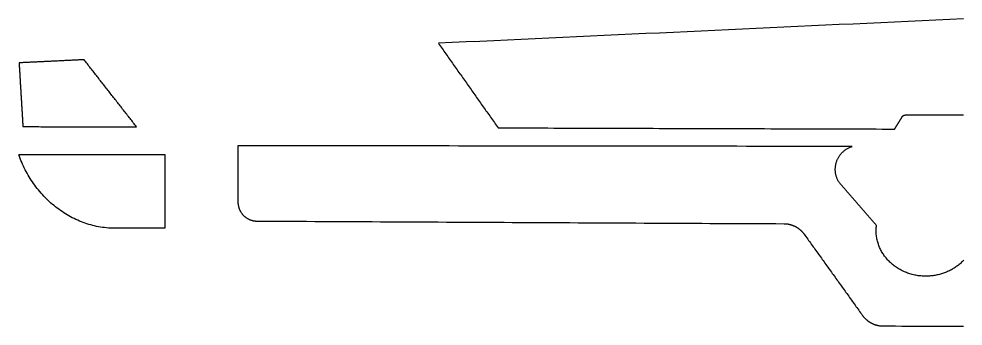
# Model space of a CAD drawing. Header units: metres. Extents: x 14 to 143, y -139 to -55.
# Drawn here: x 14.2 to 78.4, y -78.7 to -57.8 of the extents above; entities that cross this region are included whole.
import ezdxf

# ---------------------------------------------------------------- set-up
doc = ezdxf.new("R2010")
doc.units = ezdxf.units.M

msp = doc.modelspace()

# ---------------------------------------------------------------- linework, layer by layer
for points in [[(78.47203, -57.82183), (77.531468, -57.865518), (76.590906, -57.909206), (75.650344, -57.952894), (74.709782, -57.996582), (73.76922, -58.04027), (72.828658, -58.083958), (71.888096, -58.127646), (70.947534, -58.171334), (70.006972, -58.215022), (69.06641, -58.25871), (68.125848, -58.302398), (67.185286, -58.346086), (66.244724, -58.389774), (65.304162, -58.433462), (64.3636, -58.47715), (63.423038, -58.520838), (62.482476, -58.564526), (61.541914, -58.608214), (60.601352, -58.651902), (59.66079, -58.69559), (58.720228, -58.739278), (57.779666, -58.782966), (56.839104, -58.826654), (55.898542, -58.870342), (54.95798, -58.91403), (54.017418, -58.957718), (53.076856, -59.001406), (52.136294, -59.045094), (51.195732, -59.088782), (50.25517, -59.13247), (49.314608, -59.176158), (48.374046, -59.219846), (47.433484, -59.263534), (46.492922, -59.307222), (45.55236, -59.35091), (44.611798, -59.394598), (43.671236, -59.438286), (42.730674, -59.481974), (42.794174, -59.57189), (42.857674, -59.661806), (42.921174, -59.751722), (42.984674, -59.841638), (43.048174, -59.931554), (43.111674, -60.02147), (43.175174, -60.111386), (43.238674, -60.201302), (43.302174, -60.291218), (43.365674, -60.381134), (43.429174, -60.47105), (43.492674, -60.560966), (43.556174, -60.650882), (43.619674, -60.740798), (43.683174, -60.830714), (43.746674, -60.92063), (43.810174, -61.010546), (43.873674, -61.100462), (43.937174, -61.190378), (44.000674, -61.280294), (44.064174, -61.37021), (44.127674, -61.460126), (44.191174, -61.550042), (44.254674, -61.639958), (44.318174, -61.729874), (44.381674, -61.81979), (44.445174, -61.909706), (44.508674, -61.999622), (44.572174, -62.089538), (44.635674, -62.179454), (44.699174, -62.26937), (44.762674, -62.359286), (44.826174, -62.449202), (44.889674, -62.539118), (44.953174, -62.629034), (45.016674, -62.71895), (45.080174, -62.808866), (45.143674, -62.898782), (45.207174, -62.988698), (45.270674, -63.078614), (45.334174, -63.16853), (45.397674, -63.258446), (45.461174, -63.348362), (45.524674, -63.438278), (45.588174, -63.528194), (45.651674, -63.61811), (45.715174, -63.708026), (45.778674, -63.797942), (45.842174, -63.887858), (45.905674, -63.977774), (45.969174, -64.06769), (46.032674, -64.157606), (46.096174, -64.247522), (46.159674, -64.337438), (46.223174, -64.427354), (46.286674, -64.51727), (46.350174, -64.607186), (46.413674, -64.697102), (46.477174, -64.787018), (46.540674, -64.876934), (46.604174, -64.96685), (46.667674, -65.056766), (46.731174, -65.146682), (46.794674, -65.236598), (47.216314, -65.237868), (47.637954, -65.239138), (48.059594, -65.240408), (48.481234, -65.241678), (48.902874, -65.242948), (49.324514, -65.244218), (49.746154, -65.245488), (50.167794, -65.246758), (50.589434, -65.248028), (51.011074, -65.249298), (51.432714, -65.250568), (51.854354, -65.251838), (52.275994, -65.253108), (52.697634, -65.254378), (53.119274, -65.255648), (53.540914, -65.256918), (53.962554, -65.258188), (54.384194, -65.259458), (54.805834, -65.260728), (55.227474, -65.261998), (55.649114, -65.263268), (56.070754, -65.264538), (56.492394, -65.265808), (56.914034, -65.267078), (57.335674, -65.268348), (57.757314, -65.269618), (58.178954, -65.270888), (58.600594, -65.272158), (59.022234, -65.273428), (59.443874, -65.274698), (59.865514, -65.275968), (60.287154, -65.277238), (60.708794, -65.278508), (61.130434, -65.279778), (61.552074, -65.281048), (61.973714, -65.282318), (62.395354, -65.283588), (62.816994, -65.284858), (63.238634, -65.286128), (63.660274, -65.287398), (64.081914, -65.288668), (64.503554, -65.289938), (64.925194, -65.291208), (65.346834, -65.292478), (65.768474, -65.293748), (66.190114, -65.295018), (66.611754, -65.296288), (67.033394, -65.297558), (67.455034, -65.298828), (67.876674, -65.300098), (68.298314, -65.301368), (68.719954, -65.302638), (69.141594, -65.303908), (69.563234, -65.305178), (69.984874, -65.306448), (70.406514, -65.307718), (70.828154, -65.308988), (71.249794, -65.310258), (71.671434, -65.311528), (72.093074, -65.312798), (72.514714, -65.314068), (72.936354, -65.315338), (73.357994, -65.316608), (73.779634, -65.317878), (73.787762, -65.30467), (73.79589, -65.291462), (73.804018, -65.278254), (73.812146, -65.265046), (73.820274, -65.251838), (73.828402, -65.23863), (73.83653, -65.225422), (73.844658, -65.212214), (73.852786, -65.199006), (73.860914, -65.185798), (73.869042, -65.17259), (73.87717, -65.159382), (73.885298, -65.146174), (73.893426, -65.132966), (73.901554, -65.119758), (73.909682, -65.10655), (73.91781, -65.093342), (73.925938, -65.080134), (73.934066, -65.066926), (73.942194, -65.053718), (73.950322, -65.04051), (73.95845, -65.027302), (73.966578, -65.014094), (73.974706, -65.000886), (73.982834, -64.987678), (73.990962, -64.97447), (73.99909, -64.961262), (74.007218, -64.948054), (74.015346, -64.934846), (74.023474, -64.921638), (74.031602, -64.90843), (74.03973, -64.895222), (74.047858, -64.882014), (74.055986, -64.868806), (74.064114, -64.855598), (74.072242, -64.84239), (74.08037, -64.829182), (74.088498, -64.815974), (74.096626, -64.802766), (74.104754, -64.789558), (74.112882, -64.77635), (74.12101, -64.763142), (74.129138, -64.749934), (74.137266, -64.736726), (74.145394, -64.723518), (74.153522, -64.71031), (74.16165, -64.697102), (74.169778, -64.683894), (74.177906, -64.670686), (74.186034, -64.657478), (74.194162, -64.64427), (74.20229, -64.631062), (74.210418, -64.617854), (74.218546, -64.604646), (74.226674, -64.591438), (74.234802, -64.57823), (74.24293, -64.565022), (74.251058, -64.551814), (74.259186, -64.538606), (74.267314, -64.525398), (74.275442, -64.51219), (74.28357, -64.498982), (74.291698, -64.485774), (74.299826, -64.472566), (74.301858, -64.469264), (74.30389, -64.466216), (74.305922, -64.463168), (74.307954, -64.46012), (74.31024, -64.457072), (74.312526, -64.454024), (74.314812, -64.450976), (74.317098, -64.448182), (74.319384, -64.445388), (74.32167, -64.442594), (74.32421, -64.4398), (74.32675, -64.437006), (74.32929, -64.434212), (74.33183, -64.431672), (74.33437, -64.429132), (74.33691, -64.426592), (74.33945, -64.424052), (74.342244, -64.421512), (74.345038, -64.418972), (74.347832, -64.416686), (74.350626, -64.4144), (74.35342, -64.412114), (74.356214, -64.409828), (74.359262, -64.407542), (74.36231, -64.40551), (74.365358, -64.403478), (74.368406, -64.401446), (74.371454, -64.399414), (74.374502, -64.397382), (74.37755, -64.39535), (74.380598, -64.393572), (74.383646, -64.391794), (74.386948, -64.390016), (74.39025, -64.388238), (74.393552, -64.38646), (74.396854, -64.384936), (74.400156, -64.383412), (74.403458, -64.381888), (74.40676, -64.380364), (74.410062, -64.37884), (74.413364, -64.37757), (74.416666, -64.3763), (74.420222, -64.37503), (74.423778, -64.37376), (74.427334, -64.372744), (74.43089, -64.371728), (74.434446, -64.370712), (74.438002, -64.369696), (74.441558, -64.36868), (74.445114, -64.367918), (74.44867, -64.367156), (74.452226, -64.366394), (74.455782, -64.365632), (74.459338, -64.365124), (74.462894, -64.364616), (74.46645, -64.364108), (74.47026, -64.3636), (74.47407, -64.363092), (74.47788, -64.362838), (74.48169, -64.362584), (74.4855, -64.36233), (74.48931, -64.362076), (74.49312, -64.362076), (74.49693, -64.362076)], [(18.617692, -60.602114), (18.548604, -60.605416), (18.479516, -60.608718), (18.410428, -60.61202), (18.34134, -60.615322), (18.272252, -60.618624), (18.203164, -60.621926), (18.134076, -60.625228), (18.064988, -60.62853), (17.9959, -60.631832), (17.926812, -60.635134), (17.857724, -60.638436), (17.788636, -60.641738), (17.719548, -60.64504), (17.65046, -60.648342), (17.581372, -60.651644), (17.512284, -60.654946), (17.443196, -60.658248), (17.374108, -60.66155), (17.30502, -60.664852), (17.235932, -60.668154), (17.166844, -60.671456), (17.097756, -60.674758), (17.028668, -60.67806), (16.95958, -60.681362), (16.890492, -60.684664), (16.821404, -60.687966), (16.752316, -60.691268), (16.683228, -60.69457), (16.61414, -60.697872), (16.545052, -60.701174), (16.475964, -60.704476), (16.406876, -60.707778), (16.337788, -60.71108), (16.2687, -60.714382), (16.199612, -60.717684), (16.130524, -60.720986), (16.061436, -60.724288), (15.992348, -60.72759), (15.92326, -60.730892), (15.854172, -60.734194), (15.785084, -60.737496), (15.715996, -60.740798), (15.646908, -60.7441), (15.57782, -60.747402), (15.508732, -60.750704), (15.439644, -60.754006), (15.370556, -60.757308), (15.301468, -60.76061), (15.23238, -60.763912), (15.163292, -60.767214), (15.094204, -60.770516), (15.025116, -60.773818), (14.956028, -60.77712), (14.88694, -60.780422), (14.817852, -60.783724), (14.748764, -60.787026), (14.679676, -60.790328), (14.610588, -60.79363), (14.5415, -60.796932), (14.472412, -60.800234), (14.403324, -60.803536), (14.334236, -60.806838), (14.265148, -60.81014), (14.19606, -60.813442), (14.200124, -60.88126), (14.204188, -60.949078), (14.208252, -61.016896), (14.212316, -61.084714), (14.21638, -61.152532), (14.220444, -61.22035), (14.224508, -61.288168), (14.228572, -61.355986), (14.232636, -61.423804), (14.2367, -61.491622), (14.240764, -61.55944), (14.244828, -61.627258), (14.248892, -61.695076), (14.252956, -61.762894), (14.25702, -61.830712), (14.261084, -61.89853), (14.265148, -61.966348), (14.269212, -62.034166), (14.273276, -62.101984), (14.27734, -62.169802), (14.281404, -62.23762), (14.285468, -62.305438), (14.289532, -62.373256), (14.293596, -62.441074), (14.29766, -62.508892), (14.301724, -62.57671), (14.305788, -62.644528), (14.309852, -62.712346), (14.313916, -62.780164), (14.31798, -62.847982), (14.322044, -62.9158), (14.326108, -62.983618), (14.330172, -63.051436), (14.334236, -63.119254), (14.3383, -63.187072), (14.342364, -63.25489), (14.346428, -63.322708), (14.350492, -63.390526), (14.354556, -63.458344), (14.35862, -63.526162), (14.362684, -63.59398), (14.366748, -63.661798), (14.370812, -63.729616), (14.374876, -63.797434), (14.37894, -63.865252), (14.383004, -63.93307), (14.387068, -64.000888), (14.391132, -64.068706), (14.395196, -64.136524), (14.39926, -64.204342), (14.403324, -64.27216), (14.407388, -64.339978), (14.411452, -64.407796), (14.415516, -64.475614), (14.41958, -64.543432), (14.423644, -64.61125), (14.427708, -64.679068), (14.431772, -64.746886), (14.435836, -64.814704), (14.4399, -64.882522), (14.443964, -64.95034), (14.448028, -65.018158), (14.452092, -65.085976), (14.456156, -65.153794), (14.57706, -65.154048), (14.697964, -65.154302), (14.818868, -65.154556), (14.939772, -65.15481), (15.060676, -65.155064), (15.18158, -65.155318), (15.302484, -65.155572), (15.423388, -65.155826), (15.544292, -65.15608), (15.665196, -65.156334), (15.7861, -65.156588), (15.907004, -65.156842), (16.027908, -65.157096), (16.148812, -65.15735), (16.269716, -65.157604), (16.39062, -65.157858), (16.511524, -65.158112), (16.632428, -65.158366), (16.753332, -65.15862), (16.874236, -65.158874), (16.99514, -65.159128), (17.116044, -65.159382), (17.236948, -65.159636), (17.357852, -65.15989), (17.478756, -65.160144), (17.59966, -65.160398), (17.720564, -65.160652), (17.841468, -65.160906), (17.962372, -65.16116), (18.083276, -65.161414), (18.20418, -65.161668), (18.325084, -65.161922), (18.445988, -65.162176), (18.566892, -65.16243), (18.687796, -65.162684), (18.8087, -65.162938), (18.929604, -65.163192), (19.050508, -65.163446), (19.171412, -65.1637), (19.292316, -65.163954), (19.41322, -65.164208), (19.534124, -65.164462), (19.655028, -65.164716), (19.775932, -65.16497), (19.896836, -65.165224), (20.01774, -65.165478), (20.138644, -65.165732), (20.259548, -65.165986), (20.380452, -65.16624), (20.501356, -65.166494), (20.62226, -65.166748), (20.743164, -65.167002), (20.864068, -65.167256), (20.984972, -65.16751), (21.105876, -65.167764), (21.22678, -65.168018), (21.347684, -65.168272), (21.468588, -65.168526), (21.589492, -65.16878), (21.710396, -65.169034), (21.8313, -65.169288), (21.952204, -65.169542), (22.073108, -65.169796), (22.194012, -65.17005), (22.138132, -65.098676), (22.082252, -65.027302), (22.026372, -64.955928), (21.970492, -64.884554), (21.914612, -64.81318), (21.858732, -64.741806), (21.802852, -64.670432), (21.746972, -64.599058), (21.691092, -64.527684), (21.635212, -64.45631), (21.579332, -64.384936), (21.523452, -64.313562), (21.467572, -64.242188), (21.411692, -64.170814), (21.355812, -64.09944), (21.299932, -64.028066), (21.244052, -63.956692), (21.188172, -63.885318), (21.132292, -63.813944), (21.076412, -63.74257), (21.020532, -63.671196), (20.964652, -63.599822), (20.908772, -63.528448), (20.852892, -63.457074), (20.797012, -63.3857), (20.741132, -63.314326), (20.685252, -63.242952), (20.629372, -63.171578), (20.573492, -63.100204), (20.517612, -63.02883), (20.461732, -62.957456), (20.405852, -62.886082), (20.349972, -62.814708), (20.294092, -62.743334), (20.238212, -62.67196), (20.182332, -62.600586), (20.126452, -62.529212), (20.070572, -62.457838), (20.014692, -62.386464), (19.958812, -62.31509), (19.902932, -62.243716), (19.847052, -62.172342), (19.791172, -62.100968), (19.735292, -62.029594), (19.679412, -61.95822), (19.623532, -61.886846), (19.567652, -61.815472), (19.511772, -61.744098), (19.455892, -61.672724), (19.400012, -61.60135), (19.344132, -61.529976), (19.288252, -61.458602), (19.232372, -61.387228), (19.176492, -61.315854), (19.120612, -61.24448), (19.064732, -61.173106), (19.008852, -61.101732), (18.952972, -61.030358), (18.897092, -60.958984), (18.841212, -60.88761), (18.785332, -60.816236), (18.729452, -60.744862), (18.673572, -60.673488), (18.617692, -60.602114)], [(74.487024, -64.35852), (74.594212, -64.35852), (74.7014, -64.35852), (74.808588, -64.35852), (74.915776, -64.35852), (75.022964, -64.35852), (75.130152, -64.35852), (75.23734, -64.35852), (75.344528, -64.35852), (75.451716, -64.35852), (75.558904, -64.35852), (75.666092, -64.35852), (75.77328, -64.35852), (75.880468, -64.35852), (75.987656, -64.35852), (76.094844, -64.35852), (76.202032, -64.35852), (76.30922, -64.35852), (76.416408, -64.35852), (76.523596, -64.35852), (76.630784, -64.35852), (76.737972, -64.35852), (76.84516, -64.35852), (76.952348, -64.35852), (77.059536, -64.35852), (77.166724, -64.35852), (77.273912, -64.35852), (77.3811, -64.35852), (77.488288, -64.35852), (77.595476, -64.35852), (77.702664, -64.35852), (77.809852, -64.35852), (77.91704, -64.35852), (78.024228, -64.35852), (78.131416, -64.35852), (78.238604, -64.35852), (78.345792, -64.35852), (78.45298, -64.35852)], [(78.483714, -74.235818), (78.435454, -74.286872), (78.385924, -74.33691), (78.335378, -74.385932), (78.283562, -74.433938), (78.23073, -74.480928), (78.176882, -74.526902), (78.121764, -74.571606), (78.06563, -74.615294), (78.00848, -74.657966), (77.950314, -74.699368), (77.891132, -74.739754), (77.830934, -74.77887), (77.76972, -74.81697), (77.707744, -74.8538), (77.644752, -74.88936), (77.580744, -74.92365), (77.515974, -74.95667), (77.450188, -74.98842), (77.38364, -75.0189), (77.31633, -75.04811), (77.248258, -75.07605), (77.179424, -75.10272), (77.109828, -75.127866), (77.03947, -75.151742), (76.96835, -75.174094), (76.896468, -75.195176), (76.823824, -75.214734), (76.750672, -75.232768), (76.676758, -75.249278), (76.602336, -75.264518), (76.527152, -75.278234), (76.45146, -75.290426), (76.37526, -75.301094), (76.298298, -75.309984), (76.220828, -75.31735), (76.14285, -75.323192), (76.064364, -75.327256), (75.98537, -75.329796), (75.906122, -75.330558), (75.818746, -75.329542), (75.731878, -75.326494), (75.645518, -75.321668), (75.55992, -75.31481), (75.47483, -75.30592), (75.390502, -75.295252), (75.306682, -75.282552), (75.223624, -75.268074), (75.141328, -75.251818), (75.059794, -75.233784), (74.979022, -75.213972), (74.899012, -75.192382), (74.820018, -75.169014), (74.741786, -75.143868), (74.66457, -75.116944), (74.588116, -75.088496), (74.512678, -75.05827), (74.438256, -75.02652), (74.36485, -74.993246), (74.29246, -74.958448), (74.221086, -74.922126), (74.150728, -74.88428), (74.081386, -74.84491), (74.013314, -74.804016), (73.946258, -74.761598), (73.880472, -74.71791), (73.815956, -74.672698), (73.75271, -74.626216), (73.690734, -74.57821), (73.630028, -74.528934), (73.570592, -74.478388), (73.512426, -74.426572), (73.455784, -74.373486), (73.400412, -74.31913), (73.346564, -74.263504), (73.293986, -74.206862), (73.242932, -74.14895), (73.193402, -74.090022), (73.145396, -74.029824), (73.098914, -73.96861), (73.053956, -73.90638), (73.010776, -73.843134), (72.96912, -73.778872), (72.929242, -73.713594), (72.890888, -73.6473), (72.854312, -73.580244), (72.819514, -73.512172), (72.786494, -73.443338), (72.755252, -73.373488), (72.725788, -73.302876), (72.698102, -73.231502), (72.672448, -73.159366), (72.648572, -73.086214), (72.626728, -73.012554), (72.606916, -72.938132), (72.588882, -72.862948), (72.57288, -72.787002), (72.55891, -72.710548), (72.546972, -72.633332), (72.53732, -72.555608), (72.5297, -72.477376), (72.524112, -72.398636), (72.52081, -72.319388), (72.51954, -72.239632), (72.51954, -72.234044), (72.51954, -72.228456), (72.51954, -72.222868), (72.51954, -72.21728), (72.51954, -72.211692), (72.51954, -72.206104), (72.51954, -72.200516), (72.51954, -72.194928), (72.51954, -72.18934), (72.519794, -72.183752), (72.520048, -72.178164), (72.520302, -72.172576), (72.520556, -72.166988), (72.52081, -72.1614), (72.521064, -72.155812), (72.521318, -72.150224), (72.521572, -72.144636), (72.521826, -72.139048), (72.52208, -72.13346), (72.522334, -72.127872), (72.522588, -72.122284), (72.522842, -72.116696), (72.523096, -72.111108), (72.52335, -72.10552), (72.523604, -72.099932), (72.523858, -72.094344), (72.524112, -72.088756), (72.524366, -72.083168), (72.52462, -72.07758), (72.524874, -72.071992), (72.525128, -72.066404), (72.525636, -72.060816), (72.526144, -72.055228), (72.526652, -72.04964), (72.52716, -72.044052), (72.527668, -72.038464), (72.528176, -72.032876), (72.528684, -72.027288), (72.529192, -72.0217), (72.5297, -72.016112), (72.530208, -72.010524), (72.530716, -72.004936), (72.531224, -71.999348), (72.531732, -71.99376), (72.53224, -71.988172), (72.532748, -71.982584), (72.533256, -71.976996), (72.533764, -71.971408), (72.534272, -71.96582), (72.53478, -71.960232), (72.535288, -71.954644), (72.535796, -71.949056), (72.536304, -71.943468), (72.536812, -71.93788), (72.53732, -71.932292), (72.537828, -71.926704), (72.53859, -71.921116), (72.539352, -71.915528), (72.540114, -71.90994), (72.540876, -71.904352), (72.541638, -71.898764), (72.5424, -71.893176), (72.543162, -71.887588), (72.543924, -71.882), (72.504554, -71.836534), (72.465184, -71.791068), (72.425814, -71.745602), (72.386444, -71.700136), (72.347074, -71.65467), (72.307704, -71.609204), (72.268334, -71.563738), (72.228964, -71.518272), (72.189594, -71.472806), (72.150224, -71.42734), (72.110854, -71.381874), (72.071484, -71.336408), (72.032114, -71.290942), (71.992744, -71.245476), (71.953374, -71.20001), (71.914004, -71.154544), (71.874634, -71.109078), (71.835264, -71.063612), (71.795894, -71.018146), (71.756524, -70.97268), (71.717154, -70.927214), (71.677784, -70.881748), (71.638414, -70.836282), (71.599044, -70.790816), (71.559674, -70.74535), (71.520304, -70.699884), (71.480934, -70.654418), (71.441564, -70.608952), (71.402194, -70.563486), (71.362824, -70.51802), (71.323454, -70.472554), (71.284084, -70.427088), (71.244714, -70.381622), (71.205344, -70.336156), (71.165974, -70.29069), (71.126604, -70.245224), (71.087234, -70.199758), (71.047864, -70.154292), (71.008494, -70.108826), (70.969124, -70.06336), (70.929754, -70.017894), (70.890384, -69.972428), (70.851014, -69.926962), (70.811644, -69.881496), (70.772274, -69.83603), (70.732904, -69.790564), (70.693534, -69.745098), (70.654164, -69.699632), (70.614794, -69.654166), (70.575424, -69.6087), (70.536054, -69.563234), (70.496684, -69.517768), (70.457314, -69.472302), (70.417944, -69.426836), (70.378574, -69.38137), (70.339204, -69.335904), (70.299834, -69.290438), (70.260464, -69.244972), (70.221094, -69.199506), (70.181724, -69.15404), (70.142354, -69.108574), (70.102984, -69.063108), (70.063614, -69.017642), (70.024244, -68.972176), (69.995288, -68.928488), (69.96811, -68.884292), (69.942456, -68.839842), (69.918326, -68.794884), (69.895974, -68.749672), (69.875146, -68.704206), (69.855842, -68.658486), (69.838062, -68.612512), (69.821806, -68.566284), (69.807074, -68.519802), (69.793866, -68.47332), (69.782182, -68.426584), (69.771768, -68.379848), (69.762878, -68.332858), (69.755512, -68.285868), (69.74967, -68.238878), (69.745098, -68.191888), (69.74205, -68.144898), (69.740272, -68.097908), (69.740018, -68.051172), (69.741034, -68.004436), (69.74332, -67.957954), (69.746876, -67.911472), (69.751956, -67.865244), (69.758306, -67.81927), (69.765926, -67.77355), (69.774816, -67.728084), (69.784976, -67.683126), (69.796406, -67.638422), (69.809106, -67.593972), (69.823076, -67.55003), (69.838062, -67.506596), (69.854318, -67.463416), (69.871844, -67.420744), (69.89064, -67.37858), (69.910452, -67.336924), (69.931534, -67.29603), (69.953632, -67.255644), (69.977, -67.215766), (70.001384, -67.17665), (70.026784, -67.138042), (70.0532, -67.100196), (70.080886, -67.063112), (70.109588, -67.02679), (70.139306, -66.99123), (70.17004, -66.956432), (70.20179, -66.92265), (70.234556, -66.88963), (70.268338, -66.857626), (70.303136, -66.826384), (70.338696, -66.796158), (70.375272, -66.766948), (70.412864, -66.738754), (70.451472, -66.711576), (70.490842, -66.685414), (70.531228, -66.660522), (70.572376, -66.636646), (70.614286, -66.613786), (70.657212, -66.592196), (70.7009, -66.571876), (70.74535, -66.552826), (70.790816, -66.535046), (70.837044, -66.518536), (70.884034, -66.503296), (70.231, -66.502534), (69.577966, -66.501772), (68.924932, -66.50101), (68.271898, -66.500248), (67.618864, -66.499486), (66.96583, -66.498724), (66.312796, -66.497962), (65.659762, -66.4972), (65.006728, -66.496438), (64.353694, -66.495676), (63.70066, -66.494914), (63.047626, -66.494152), (62.394592, -66.49339), (61.741558, -66.492628), (61.088524, -66.491866), (60.43549, -66.491104), (59.782456, -66.490342), (59.129422, -66.48958), (58.476388, -66.488818), (57.823354, -66.488056), (57.17032, -66.487294), (56.517286, -66.486532), (55.864252, -66.48577), (55.211218, -66.485008), (54.558184, -66.484246), (53.90515, -66.483484), (53.252116, -66.482722), (52.599082, -66.48196), (51.946048, -66.481198), (51.293014, -66.480436), (50.63998, -66.479674), (49.986946, -66.478912), (49.333912, -66.47815), (48.680878, -66.477388), (48.027844, -66.476626), (47.37481, -66.475864), (46.721776, -66.475102), (46.068742, -66.47434), (45.415708, -66.473578), (44.762674, -66.472816), (44.10964, -66.472054), (43.456606, -66.471292), (42.803572, -66.47053), (42.150538, -66.469768), (41.497504, -66.469006), (40.84447, -66.468244), (40.191436, -66.467482), (39.538402, -66.46672), (38.885368, -66.465958), (38.232334, -66.465196), (37.5793, -66.464434), (36.926266, -66.463672), (36.273232, -66.46291), (35.620198, -66.462148), (34.967164, -66.461386), (34.31413, -66.460624), (33.661096, -66.459862), (33.008062, -66.4591), (32.355028, -66.458338), (31.701994, -66.457576), (31.04896, -66.456814), (30.395926, -66.456052), (29.742892, -66.45529), (29.089858, -66.454528), (29.089858, -66.514218), (29.089858, -66.573908), (29.089858, -66.633598), (29.089858, -66.693288), (29.089858, -66.752978), (29.089858, -66.812668), (29.089858, -66.872358), (29.089858, -66.932048), (29.089858, -66.991738), (29.089858, -67.051428), (29.089858, -67.111118), (29.089858, -67.170808), (29.089858, -67.230498), (29.089858, -67.290188), (29.089858, -67.349878), (29.089858, -67.409568), (29.089858, -67.469258), (29.089858, -67.528948), (29.089858, -67.588638), (29.089858, -67.648328), (29.089858, -67.708018), (29.089858, -67.767708), (29.089858, -67.827398), (29.089858, -67.887088), (29.089858, -67.946778), (29.089858, -68.006468), (29.089858, -68.066158), (29.089858, -68.125848), (29.089858, -68.185538), (29.089858, -68.245228), (29.089858, -68.304918), (29.089858, -68.364608), (29.089858, -68.424298), (29.089858, -68.483988), (29.089858, -68.543678), (29.089858, -68.603368), (29.089858, -68.663058), (29.089858, -68.722748), (29.089858, -68.782438), (29.089858, -68.842128), (29.089858, -68.901818), (29.089858, -68.961508), (29.089858, -69.021198), (29.089858, -69.080888), (29.089858, -69.140578), (29.089858, -69.200268), (29.089858, -69.259958), (29.089858, -69.319648), (29.089858, -69.379338), (29.089858, -69.439028), (29.089858, -69.498718), (29.089858, -69.558408), (29.089858, -69.618098), (29.089858, -69.677788), (29.089858, -69.737478), (29.089858, -69.797168), (29.089858, -69.856858), (29.089858, -69.916548), (29.089858, -69.976238), (29.089858, -70.035928), (29.089858, -70.095618), (29.089858, -70.155308), (29.089858, -70.214998), (29.089858, -70.274688), (29.090366, -70.308216), (29.091636, -70.34149), (29.093668, -70.374764), (29.096716, -70.407784), (29.100526, -70.44055), (29.105098, -70.473062), (29.110432, -70.50532), (29.116528, -70.537324), (29.123386, -70.569074), (29.131006, -70.600316), (29.139388, -70.631304), (29.148532, -70.662038), (29.158438, -70.692518), (29.169106, -70.72249), (29.180282, -70.752208), (29.19222, -70.781672), (29.20492, -70.810628), (29.218382, -70.83933), (29.232352, -70.867524), (29.247084, -70.895464), (29.262324, -70.922896), (29.278326, -70.950074), (29.294836, -70.976744), (29.312108, -71.002906), (29.329888, -71.02856), (29.348176, -71.05396), (29.367226, -71.078852), (29.386784, -71.103236), (29.40685, -71.127112), (29.427424, -71.15048), (29.44876, -71.17334), (29.470604, -71.195692), (29.492956, -71.217536), (29.515816, -71.238872), (29.539184, -71.2597), (29.56306, -71.28002), (29.587444, -71.299578), (29.612336, -71.318628), (29.637482, -71.33717), (29.663136, -71.355204), (29.689298, -71.372476), (29.715968, -71.38924), (29.742892, -71.405242), (29.770324, -71.420736), (29.798264, -71.435468), (29.826458, -71.449692), (29.85516, -71.463154), (29.884116, -71.475854), (29.913326, -71.488046), (29.943044, -71.499476), (29.973016, -71.510144), (30.003496, -71.52005), (30.03423, -71.529194), (30.065218, -71.53783), (30.09646, -71.545704), (30.127956, -71.552816), (30.15996, -71.559166), (30.192218, -71.564754), (30.22473, -71.569326), (30.257496, -71.573136), (30.290516, -71.576184), (30.323536, -71.57847), (30.35681, -71.579994), (30.390338, -71.580502), (30.950662, -71.583296), (31.510986, -71.58609), (32.07131, -71.588884), (32.631634, -71.591678), (33.191958, -71.594472), (33.752282, -71.597266), (34.312606, -71.60006), (34.87293, -71.602854), (35.433254, -71.605648), (35.993578, -71.608442), (36.553902, -71.611236), (37.114226, -71.61403), (37.67455, -71.616824), (38.234874, -71.619618), (38.795198, -71.622412), (39.355522, -71.625206), (39.915846, -71.628), (40.47617, -71.630794), (41.036494, -71.633588), (41.596818, -71.636382), (42.157142, -71.639176), (42.717466, -71.64197), (43.27779, -71.644764), (43.838114, -71.647558), (44.398438, -71.650352), (44.958762, -71.653146), (45.519086, -71.65594), (46.07941, -71.658734), (46.639734, -71.661528), (47.200058, -71.664322), (47.760382, -71.667116), (48.320706, -71.66991), (48.88103, -71.672704), (49.441354, -71.675498), (50.001678, -71.678292), (50.562002, -71.681086), (51.122326, -71.68388), (51.68265, -71.686674), (52.242974, -71.689468), (52.803298, -71.692262), (53.363622, -71.695056), (53.923946, -71.69785), (54.48427, -71.700644), (55.044594, -71.703438), (55.604918, -71.706232), (56.165242, -71.709026), (56.725566, -71.71182), (57.28589, -71.714614), (57.846214, -71.717408), (58.406538, -71.720202), (58.966862, -71.722996), (59.527186, -71.72579), (60.08751, -71.728584), (60.647834, -71.731378), (61.208158, -71.734172), (61.768482, -71.736966), (62.328806, -71.73976), (62.88913, -71.742554), (63.449454, -71.745348), (64.009778, -71.748142), (64.570102, -71.750936), (65.130426, -71.75373), (65.69075, -71.756524), (66.251074, -71.759318), (66.276474, -71.759572), (66.30162, -71.760334), (66.326766, -71.76135), (66.351912, -71.762874), (66.377058, -71.764652), (66.40195, -71.766938), (66.426842, -71.769478), (66.451734, -71.772272), (66.476372, -71.775574), (66.50101, -71.77913), (66.525648, -71.783194), (66.550032, -71.787512), (66.574416, -71.792338), (66.5988, -71.797418), (66.62293, -71.802752), (66.64706, -71.808594), (66.67119, -71.81469), (66.695066, -71.82104), (66.718942, -71.827898), (66.742564, -71.83501), (66.766186, -71.842376), (66.789554, -71.85025), (66.812922, -71.858378), (66.836036, -71.86676), (66.85915, -71.87565), (66.88201, -71.884794), (66.90487, -71.894192), (66.927476, -71.904098), (66.949828, -71.914258), (66.97218, -71.924672), (66.994278, -71.935594), (67.016122, -71.94677), (67.037966, -71.9582), (67.059556, -71.969884), (67.081146, -71.982076), (67.102482, -71.994522), (67.123564, -72.007222), (67.144392, -72.020176), (67.16522, -72.033384), (67.185794, -72.0471), (67.206114, -72.06107), (67.22618, -72.075294), (67.246246, -72.089772), (67.266058, -72.104504), (67.285616, -72.119744), (67.30492, -72.135238), (67.32397, -72.150986), (67.342766, -72.166988), (67.361562, -72.183244), (67.380104, -72.199754), (67.398392, -72.216518), (67.416426, -72.23379), (67.434206, -72.251316), (67.451732, -72.269096), (67.469004, -72.28713), (67.486022, -72.305418), (67.502786, -72.32396), (67.519296, -72.342756), (67.535552, -72.361806), (67.551554, -72.38111), (67.567302, -72.400668), (67.582796, -72.42048), (67.598036, -72.440546), (67.613022, -72.460866), (67.674998, -72.547226), (67.736974, -72.633586), (67.79895, -72.719946), (67.860926, -72.806306), (67.922902, -72.892666), (67.984878, -72.979026), (68.046854, -73.065386), (68.10883, -73.151746), (68.170806, -73.238106), (68.232782, -73.324466), (68.294758, -73.410826), (68.356734, -73.497186), (68.41871, -73.583546), (68.480686, -73.669906), (68.542662, -73.756266), (68.604638, -73.842626), (68.666614, -73.928986), (68.72859, -74.015346), (68.790566, -74.101706), (68.852542, -74.188066), (68.914518, -74.274426), (68.976494, -74.360786), (69.03847, -74.447146), (69.100446, -74.533506), (69.162422, -74.619866), (69.224398, -74.706226), (69.286374, -74.792586), (69.34835, -74.878946), (69.410326, -74.965306), (69.472302, -75.051666), (69.534278, -75.138026), (69.596254, -75.224386), (69.65823, -75.310746), (69.720206, -75.397106), (69.782182, -75.483466), (69.844158, -75.569826), (69.906134, -75.656186), (69.96811, -75.742546), (70.030086, -75.828906), (70.092062, -75.915266), (70.154038, -76.001626), (70.216014, -76.087986), (70.27799, -76.174346), (70.339966, -76.260706), (70.401942, -76.347066), (70.463918, -76.433426), (70.525894, -76.519786), (70.58787, -76.606146), (70.649846, -76.692506), (70.711822, -76.778866), (70.773798, -76.865226), (70.835774, -76.951586), (70.89775, -77.037946), (70.959726, -77.124306), (71.021702, -77.210666), (71.083678, -77.297026), (71.145654, -77.383386), (71.20763, -77.469746), (71.269606, -77.556106), (71.331582, -77.642466), (71.393558, -77.728826), (71.455534, -77.815186), (71.51751, -77.901546), (71.579486, -77.987906), (71.59498, -78.009242), (71.610728, -78.030324), (71.626984, -78.051152), (71.643494, -78.071726), (71.660258, -78.091792), (71.677276, -78.111604), (71.694548, -78.131162), (71.712074, -78.150466), (71.729854, -78.169516), (71.747888, -78.188312), (71.766176, -78.206854), (71.784718, -78.225142), (71.803514, -78.242922), (71.822564, -78.260448), (71.841868, -78.27772), (71.861426, -78.294738), (71.881238, -78.311502), (71.90105, -78.327758), (71.921116, -78.34376), (71.941436, -78.359508), (71.96201, -78.375002), (71.982838, -78.390242), (72.00392, -78.404974), (72.025256, -78.419452), (72.046592, -78.433676), (72.068182, -78.447646), (72.090026, -78.461108), (72.112124, -78.474316), (72.134222, -78.48727), (72.156574, -78.499716), (72.17918, -78.511908), (72.20204, -78.523846), (72.2249, -78.53553), (72.248014, -78.546706), (72.271382, -78.557628), (72.29475, -78.568296), (72.318372, -78.578456), (72.341994, -78.588362), (72.36587, -78.59776), (72.39, -78.606904), (72.41413, -78.615794), (72.438514, -78.624176), (72.462898, -78.632304), (72.487536, -78.640178), (72.512174, -78.647544), (72.537066, -78.654656), (72.561958, -78.66126), (72.587104, -78.66761), (72.61225, -78.673452), (72.637396, -78.67904), (72.662796, -78.684374), (72.688196, -78.6892), (72.71385, -78.693772), (72.739504, -78.697836), (72.765158, -78.701646), (72.791066, -78.704948), (72.816974, -78.707996), (72.842882, -78.710536), (72.869044, -78.712822), (72.895206, -78.7146), (72.921368, -78.716124), (72.94753, -78.71714), (72.973946, -78.717902), (73.000362, -78.718156), (73.421494, -78.718918), (73.842626, -78.71968), (74.263758, -78.720442), (74.68489, -78.721204), (75.106022, -78.721966), (75.527154, -78.722728), (75.948286, -78.72349), (76.369418, -78.724252), (76.79055, -78.725014), (77.211682, -78.725776), (77.632814, -78.726538), (78.053946, -78.7273), (78.475078, -78.728062)], [(14.189456, -67.060826), (14.344396, -67.060826), (14.499336, -67.060826), (14.654276, -67.060826), (14.809216, -67.060826), (14.964156, -67.060826), (15.119096, -67.060826), (15.274036, -67.060826), (15.428976, -67.060826), (15.583916, -67.060826), (15.738856, -67.060826), (15.893796, -67.060826), (16.048736, -67.060826), (16.203676, -67.060826), (16.358616, -67.060826), (16.513556, -67.060826), (16.668496, -67.060826), (16.823436, -67.060826), (16.978376, -67.060826), (17.133316, -67.060826), (17.288256, -67.060826), (17.443196, -67.060826), (17.598136, -67.060826), (17.753076, -67.060826), (17.908016, -67.060826), (18.062956, -67.060826), (18.217896, -67.060826), (18.372836, -67.060826), (18.527776, -67.060826), (18.682716, -67.060826), (18.837656, -67.060826), (18.992596, -67.060826), (19.147536, -67.060826), (19.302476, -67.060826), (19.457416, -67.060826), (19.612356, -67.060826), (19.767296, -67.060826), (19.922236, -67.060826), (20.077176, -67.060826), (20.232116, -67.060826), (20.387056, -67.060826), (20.541996, -67.060826), (20.696936, -67.060826), (20.851876, -67.060826), (21.006816, -67.060826), (21.161756, -67.060826), (21.316696, -67.060826), (21.471636, -67.060826), (21.626576, -67.060826), (21.781516, -67.060826), (21.936456, -67.060826), (22.091396, -67.060826), (22.246336, -67.060826), (22.401276, -67.060826), (22.556216, -67.060826), (22.711156, -67.060826), (22.866096, -67.060826), (23.021036, -67.060826), (23.175976, -67.060826), (23.330916, -67.060826), (23.485856, -67.060826), (23.640796, -67.060826), (23.795736, -67.060826), (23.950676, -67.060826), (24.105616, -67.060826), (24.105616, -67.139058), (24.105616, -67.21729), (24.105616, -67.295522), (24.105616, -67.373754), (24.105616, -67.451986), (24.105616, -67.530218), (24.105616, -67.60845), (24.105616, -67.686682), (24.105616, -67.764914), (24.105616, -67.843146), (24.105616, -67.921378), (24.105616, -67.99961), (24.105616, -68.077842), (24.105616, -68.156074), (24.105616, -68.234306), (24.105616, -68.312538), (24.105616, -68.39077), (24.105616, -68.469002), (24.105616, -68.547234), (24.105616, -68.625466), (24.105616, -68.703698), (24.105616, -68.78193), (24.105616, -68.860162), (24.105616, -68.938394), (24.105616, -69.016626), (24.105616, -69.094858), (24.105616, -69.17309), (24.105616, -69.251322), (24.105616, -69.329554), (24.105616, -69.407786), (24.105616, -69.486018), (24.105616, -69.56425), (24.105616, -69.642482), (24.105616, -69.720714), (24.105616, -69.798946), (24.105616, -69.877178), (24.105616, -69.95541), (24.105616, -70.033642), (24.105616, -70.111874), (24.105616, -70.190106), (24.105616, -70.268338), (24.105616, -70.34657), (24.105616, -70.424802), (24.105616, -70.503034), (24.105616, -70.581266), (24.105616, -70.659498), (24.105616, -70.73773), (24.105616, -70.815962), (24.105616, -70.894194), (24.105616, -70.972426), (24.105616, -71.050658), (24.105616, -71.12889), (24.105616, -71.207122), (24.105616, -71.285354), (24.105616, -71.363586), (24.105616, -71.441818), (24.105616, -71.52005), (24.105616, -71.598282), (24.105616, -71.676514), (24.105616, -71.754746), (24.105616, -71.832978), (24.105616, -71.91121), (24.105616, -71.989442), (24.105616, -72.067674), (24.052276, -72.067674), (23.998936, -72.067674), (23.945596, -72.067674), (23.892256, -72.067674), (23.838916, -72.067674), (23.785576, -72.067674), (23.732236, -72.067674), (23.678896, -72.067674), (23.625556, -72.067674), (23.572216, -72.067674), (23.518876, -72.067674), (23.465536, -72.067674), (23.412196, -72.067674), (23.358856, -72.067674), (23.305516, -72.067674), (23.252176, -72.067674), (23.198836, -72.067674), (23.145496, -72.067674), (23.092156, -72.067674), (23.038816, -72.067674), (22.985476, -72.067674), (22.932136, -72.067674), (22.878796, -72.067674), (22.825456, -72.067674), (22.772116, -72.067674), (22.718776, -72.067674), (22.665436, -72.067674), (22.612096, -72.067674), (22.558756, -72.067674), (22.505416, -72.067674), (22.452076, -72.067674), (22.398736, -72.067674), (22.345396, -72.067674), (22.292056, -72.067674), (22.238716, -72.067674), (22.185376, -72.067674), (22.132036, -72.067674), (22.078696, -72.067674), (22.025356, -72.067674), (21.972016, -72.067674), (21.918676, -72.067674), (21.865336, -72.067674), (21.811996, -72.067674), (21.758656, -72.067674), (21.705316, -72.067674), (21.651976, -72.067674), (21.598636, -72.067674), (21.545296, -72.067674), (21.491956, -72.067674), (21.438616, -72.067674), (21.385276, -72.067674), (21.331936, -72.067674), (21.278596, -72.067674), (21.225256, -72.067674), (21.171916, -72.067674), (21.118576, -72.067674), (21.065236, -72.067674), (21.011896, -72.067674), (20.958556, -72.067674), (20.905216, -72.067674), (20.851876, -72.067674), (20.798536, -72.067674), (20.745196, -72.067674), (20.691856, -72.067674), (20.55368, -72.06615), (20.416012, -72.061324), (20.278852, -72.05345), (20.142454, -72.042274), (20.006564, -72.02805), (19.871436, -72.010778), (19.736816, -71.990458), (19.602958, -71.967344), (19.469862, -71.941182), (19.337528, -71.912226), (19.205956, -71.880476), (19.075146, -71.845678), (18.945352, -71.808086), (18.81632, -71.767954), (18.688304, -71.725028), (18.561304, -71.679308), (18.435066, -71.631048), (18.309844, -71.580248), (18.185638, -71.526908), (18.062702, -71.471028), (17.940782, -71.412608), (17.819878, -71.351648), (17.700244, -71.288402), (17.58188, -71.222616), (17.464786, -71.154544), (17.348962, -71.084186), (17.234408, -71.011542), (17.121124, -70.936612), (17.00911, -70.85965), (16.89862, -70.780402), (16.7894, -70.699122), (16.681704, -70.61581), (16.575532, -70.530466), (16.470884, -70.44309), (16.36776, -70.353682), (16.26616, -70.262242), (16.166084, -70.169024), (16.067786, -70.073774), (15.971012, -69.976746), (15.876016, -69.87794), (15.782798, -69.777356), (15.691104, -69.674994), (15.601188, -69.571108), (15.513304, -69.465444), (15.427198, -69.358256), (15.34287, -69.249544), (15.260574, -69.139308), (15.180056, -69.027548), (15.10157, -68.914264), (15.025116, -68.79971), (14.950694, -68.683632), (14.878304, -68.566284), (14.807946, -68.447666), (14.739874, -68.327778), (14.673834, -68.20662), (14.61008, -68.084192), (14.548612, -67.960494), (14.48943, -67.83578), (14.432534, -67.71005), (14.377924, -67.58305), (14.3256, -67.455034), (14.275562, -67.326256), (14.228064, -67.196462), (14.182852, -67.065652)]]:
    msp.add_lwpolyline(points)

doc.saveas('drawing.dxf')
